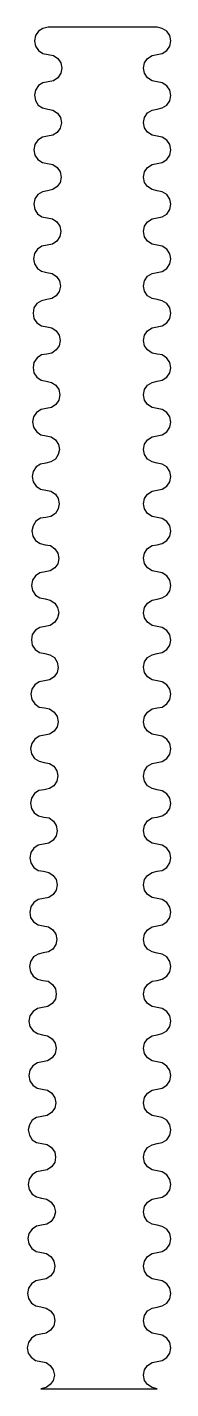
# Model space of a CAD drawing. Header units: inches. Extents: x 292 to 313, y -205 to -5.
import ezdxf

# ---------------------------------------------------------------- set-up
doc = ezdxf.new("R2010")
doc.units = ezdxf.units.IN
doc.header["$MEASUREMENT"] = 0
doc.layers.add('Capa 1', color=7, linetype='Continuous')

msp = doc.modelspace()

# ---------------------------------------------------------------- linework, layer by layer
at = {"layer": 'Capa 1', "color": 7, "lineweight": 25, "true_color": 0xffffff}
for points in [[(294.68, -5.29), (293.9, -5.46), (293.26, -5.89), (292.84, -6.52), (292.66, -7.3), (292.84, -8.08), (293.26, -8.71), (293.9, -9.13), (294.68, -9.31)], [(310.69, -5.29), (294.68, -5.29)], [(310.69, -9.31), (311.43, -9.13), (312.1, -8.71), (312.53, -8.08), (312.67, -7.3), (312.53, -6.52), (312.1, -5.89), (311.43, -5.46), (310.69, -5.29)], [(294.68, -9.31), (295.45, -9.45), (296.09, -9.87), (296.51, -10.54), (296.69, -11.32), (296.51, -12.06), (296.09, -12.73), (295.45, -13.16), (294.68, -13.3)], [(310.69, -13.3), (309.92, -13.16), (309.24, -12.73), (308.82, -12.06), (308.68, -11.32), (308.82, -10.54), (309.24, -9.87), (309.92, -9.45), (310.69, -9.31)], [(294.68, -13.3), (293.9, -13.44), (293.26, -13.86), (292.81, -14.53), (292.66, -15.27), (292.81, -16.05), (293.23, -16.72), (293.86, -17.14), (294.64, -17.32)], [(310.69, -17.32), (311.43, -17.14), (312.1, -16.72), (312.53, -16.08), (312.67, -15.31), (312.53, -14.53), (312.1, -13.9), (311.43, -13.47), (310.69, -13.3)], [(294.64, -17.32), (295.38, -17.46), (296.05, -17.92), (296.47, -18.55), (296.62, -19.33), (296.44, -20.1), (296.02, -20.74), (295.35, -21.16), (294.57, -21.3)], [(310.69, -21.3), (309.92, -21.16), (309.24, -20.7), (308.82, -20.07), (308.68, -19.29), (308.82, -18.55), (309.24, -17.88), (309.92, -17.46), (310.69, -17.32)], [(294.57, -21.3), (293.83, -21.45), (293.16, -21.9), (292.73, -22.54), (292.59, -23.32), (292.73, -24.06), (293.16, -24.73), (293.83, -25.15), (294.57, -25.29)], [(310.69, -25.29), (311.43, -25.15), (312.1, -24.73), (312.53, -24.06), (312.67, -23.32), (312.53, -22.54), (312.1, -21.9), (311.43, -21.45), (310.69, -21.3)], [(294.57, -25.29), (295.35, -25.47), (296.02, -25.89), (296.44, -26.53), (296.58, -27.3), (296.44, -28.08), (296.02, -28.71), (295.35, -29.14), (294.57, -29.31)], [(310.69, -29.31), (309.92, -29.14), (309.24, -28.71), (308.82, -28.08), (308.68, -27.3), (308.82, -26.53), (309.24, -25.89), (309.92, -25.47), (310.69, -25.29)], [(294.57, -29.31), (293.83, -29.45), (293.16, -29.88), (292.73, -30.51), (292.56, -31.29), (292.7, -32.06), (293.12, -32.7), (293.76, -33.16), (294.53, -33.3)], [(310.69, -33.3), (311.43, -33.16), (312.1, -32.73), (312.53, -32.06), (312.67, -31.29), (312.53, -30.55), (312.1, -29.88), (311.43, -29.45), (310.69, -29.31)], [(294.53, -33.3), (295.31, -33.44), (295.95, -33.9), (296.4, -34.53), (296.54, -35.31), (296.4, -36.05), (295.95, -36.72), (295.31, -37.14), (294.53, -37.29)], [(310.69, -37.32), (309.92, -37.14), (309.24, -36.72), (308.82, -36.09), (308.68, -35.31), (308.82, -34.53), (309.24, -33.9), (309.92, -33.44), (310.69, -33.3)], [(294.53, -37.29), (293.76, -37.46), (293.12, -37.88), (292.66, -38.52), (292.52, -39.3), (292.66, -40.04), (293.09, -40.71), (293.72, -41.13), (294.5, -41.31)], [(310.69, -41.31), (311.43, -41.17), (312.1, -40.71), (312.53, -40.07), (312.67, -39.3), (312.53, -38.56), (312.1, -37.88), (311.43, -37.46), (310.69, -37.32)], [(294.5, -41.31), (295.24, -41.45), (295.91, -41.91), (296.33, -42.54), (296.47, -43.32), (296.3, -44.09), (295.87, -44.73), (295.2, -45.15), (294.46, -45.29)], [(310.69, -45.29), (309.92, -45.15), (309.24, -44.73), (308.82, -44.06), (308.68, -43.32), (308.82, -42.54), (309.24, -41.87), (309.92, -41.45), (310.69, -41.31)], [(294.46, -45.29), (293.69, -45.47), (293.02, -45.89), (292.59, -46.53), (292.45, -47.3), (292.59, -48.08), (293.02, -48.72), (293.69, -49.14), (294.46, -49.31)], [(310.69, -49.31), (311.43, -49.14), (312.1, -48.72), (312.53, -48.08), (312.67, -47.3), (312.53, -46.53), (312.1, -45.89), (311.43, -45.47), (310.69, -45.29)], [(294.46, -49.31), (295.2, -49.46), (295.87, -49.88), (296.3, -50.55), (296.44, -51.29), (296.3, -52.07), (295.87, -52.7), (295.2, -53.16), (294.46, -53.3)], [(310.69, -53.3), (309.92, -53.16), (309.24, -52.7), (308.82, -52.07), (308.68, -51.29), (308.82, -50.55), (309.24, -49.88), (309.92, -49.46), (310.69, -49.31)], [(294.46, -53.3), (293.69, -53.44), (293.05, -53.87), (292.59, -54.54), (292.45, -55.28), (292.59, -56.05), (293.02, -56.69), (293.65, -57.15), (294.39, -57.29)], [(310.69, -57.29), (311.43, -57.15), (312.1, -56.72), (312.53, -56.05), (312.67, -55.31), (312.53, -54.54), (312.1, -53.9), (311.43, -53.44), (310.69, -53.3)], [(294.39, -57.29), (295.17, -57.46), (295.8, -57.89), (296.26, -58.52), (296.4, -59.3), (296.26, -60.07), (295.8, -60.71), (295.17, -61.13), (294.39, -61.31)], [(310.69, -61.31), (309.92, -61.17), (309.24, -60.71), (308.82, -60.07), (308.68, -59.3), (308.82, -58.52), (309.24, -57.89), (309.92, -57.46), (310.69, -57.29)], [(294.39, -61.31), (293.65, -61.45), (292.98, -61.87), (292.52, -62.51), (292.38, -63.28), (292.52, -64.06), (292.95, -64.7), (293.58, -65.15), (294.36, -65.3)], [(310.69, -65.3), (311.43, -65.15), (312.1, -64.73), (312.53, -64.06), (312.67, -63.32), (312.53, -62.54), (312.1, -61.87), (311.43, -61.45), (310.69, -61.31)], [(294.36, -65.3), (295.13, -65.47), (295.77, -65.9), (296.19, -66.57), (296.33, -67.34), (296.16, -68.08), (295.73, -68.72), (295.06, -69.14), (294.32, -69.32)], [(310.69, -69.32), (309.92, -69.14), (309.24, -68.72), (308.82, -68.08), (308.68, -67.31), (308.82, -66.53), (309.24, -65.9), (309.92, -65.47), (310.69, -65.3)], [(294.32, -69.32), (293.55, -69.46), (292.91, -69.88), (292.45, -70.55), (292.31, -71.29), (292.45, -72.07), (292.91, -72.7), (293.55, -73.16), (294.32, -73.3)], [(310.69, -73.3), (311.43, -73.16), (312.1, -72.7), (312.53, -72.07), (312.67, -71.29), (312.53, -70.55), (312.1, -69.88), (311.43, -69.46), (310.69, -69.32)], [(294.32, -73.3), (295.06, -73.44), (295.73, -73.9), (296.16, -74.54), (296.3, -75.31), (296.16, -76.06), (295.73, -76.73), (295.06, -77.15), (294.32, -77.29)], [(310.69, -77.29), (309.92, -77.15), (309.24, -76.73), (308.82, -76.06), (308.68, -75.31), (308.82, -74.54), (309.24, -73.9), (309.92, -73.44), (310.69, -73.3)], [(294.32, -77.29), (293.55, -77.43), (292.88, -77.85), (292.45, -78.52), (292.28, -79.27), (292.42, -80.04), (292.84, -80.71), (293.51, -81.14), (294.25, -81.31)], [(310.69, -81.31), (311.43, -81.14), (312.1, -80.71), (312.53, -80.08), (312.67, -79.3), (312.53, -78.52), (312.1, -77.89), (311.43, -77.47), (310.69, -77.29)], [(294.25, -81.31), (295.03, -81.45), (295.66, -81.91), (296.09, -82.55), (296.23, -83.32), (296.09, -84.1), (295.63, -84.73), (294.99, -85.16), (294.22, -85.3)], [(310.69, -85.3), (309.92, -85.16), (309.24, -84.73), (308.82, -84.06), (308.68, -83.29), (308.82, -82.55), (309.24, -81.88), (309.92, -81.45), (310.69, -81.31)], [(294.22, -85.3), (293.44, -85.44), (292.81, -85.9), (292.38, -86.53), (292.21, -87.31), (292.38, -88.05), (292.81, -88.72), (293.44, -89.14), (294.22, -89.28)], [(310.69, -89.32), (311.43, -89.14), (312.1, -88.72), (312.53, -88.09), (312.67, -87.31), (312.53, -86.53), (312.1, -85.9), (311.43, -85.44), (310.69, -85.3)], [(294.22, -89.28), (294.99, -89.46), (295.63, -89.88), (296.05, -90.52), (296.23, -91.3), (296.05, -92.07), (295.63, -92.71), (294.99, -93.17), (294.22, -93.31)], [(310.69, -93.31), (309.92, -93.17), (309.24, -92.71), (308.82, -92.07), (308.68, -91.3), (308.82, -90.55), (309.24, -89.88), (309.92, -89.46), (310.69, -89.32)], [(294.22, -93.31), (293.44, -93.45), (292.81, -93.87), (292.35, -94.51), (292.21, -95.28), (292.35, -96.06), (292.77, -96.69), (293.41, -97.15), (294.18, -97.29)], [(310.69, -97.29), (311.43, -97.15), (312.1, -96.73), (312.53, -96.06), (312.67, -95.32), (312.53, -94.54), (312.1, -93.91), (311.43, -93.45), (310.69, -93.31)], [(294.18, -97.29), (294.92, -97.47), (295.59, -97.89), (296.02, -98.56), (296.16, -99.34), (295.98, -100.08), (295.56, -100.71), (294.89, -101.17), (294.15, -101.31)], [(310.69, -101.31), (309.92, -101.14), (309.24, -100.71), (308.82, -100.08), (308.68, -99.3), (308.82, -98.53), (309.24, -97.89), (309.92, -97.47), (310.69, -97.29)], [(294.15, -101.31), (293.37, -101.46), (292.7, -101.88), (292.28, -102.55), (292.14, -103.29), (292.28, -104.07), (292.7, -104.7), (293.37, -105.16), (294.15, -105.3)], [(310.69, -105.3), (311.43, -105.16), (312.1, -104.7), (312.53, -104.07), (312.67, -103.29), (312.53, -102.55), (312.1, -101.88), (311.43, -101.46), (310.69, -101.31)], [(294.15, -105.3), (294.89, -105.44), (295.56, -105.9), (295.98, -106.54), (296.12, -107.31), (295.98, -108.05), (295.56, -108.72), (294.89, -109.15), (294.15, -109.29)], [(310.69, -109.29), (309.92, -109.15), (309.24, -108.72), (308.82, -108.05), (308.68, -107.31), (308.82, -106.54), (309.24, -105.9), (309.92, -105.44), (310.69, -105.3)], [(294.15, -109.29), (293.37, -109.43), (292.7, -109.89), (292.28, -110.52), (292.1, -111.26), (292.24, -112.04), (292.66, -112.71), (293.33, -113.13), (294.08, -113.31)], [(310.69, -113.31), (311.43, -113.17), (312.1, -112.71), (312.53, -112.07), (312.67, -111.3), (312.53, -110.52), (312.1, -109.89), (311.43, -109.46), (310.69, -109.29)], [(294.08, -113.31), (294.85, -113.45), (295.49, -113.87), (295.95, -114.54), (296.09, -115.28), (295.95, -116.06), (295.49, -116.73), (294.85, -117.15), (294.08, -117.3)], [(310.69, -117.3), (309.92, -117.15), (309.24, -116.73), (308.82, -116.06), (308.68, -115.32), (308.82, -114.54), (309.24, -113.87), (309.92, -113.45), (310.69, -113.31)], [(294.08, -117.3), (293.3, -117.44), (292.66, -117.86), (292.21, -118.53), (292.06, -119.27), (292.21, -120.05), (292.63, -120.68), (293.26, -121.14), (294.04, -121.32)], [(310.69, -121.32), (311.43, -121.14), (312.1, -120.72), (312.53, -120.08), (312.67, -119.31), (312.53, -118.53), (312.1, -117.89), (311.43, -117.47), (310.69, -117.3)], [(294.04, -121.32), (294.82, -121.46), (295.45, -121.92), (295.87, -122.55), (296.02, -123.33), (295.84, -124.1), (295.42, -124.74), (294.75, -125.16), (294.01, -125.3)], [(310.69, -125.3), (309.92, -125.16), (309.24, -124.7), (308.82, -124.07), (308.68, -123.29), (308.82, -122.55), (309.24, -121.88), (309.92, -121.46), (310.69, -121.32)], [(294.01, -125.3), (293.23, -125.44), (292.59, -125.9), (292.14, -126.54), (291.99, -127.31), (292.14, -128.05), (292.59, -128.73), (293.23, -129.15), (294.01, -129.29)], [(310.69, -129.29), (311.43, -129.15), (312.1, -128.73), (312.53, -128.05), (312.67, -127.31), (312.53, -126.54), (312.1, -125.9), (311.43, -125.44), (310.69, -125.3)], [(294.01, -129.29), (294.75, -129.47), (295.42, -129.89), (295.84, -130.52), (295.98, -131.3), (295.84, -132.08), (295.42, -132.71), (294.75, -133.14), (294.01, -133.31)], [(310.69, -133.31), (309.92, -133.14), (309.24, -132.71), (308.82, -132.08), (308.68, -131.3), (308.82, -130.52), (309.24, -129.89), (309.92, -129.47), (310.69, -129.29)], [(294.01, -133.31), (293.23, -133.45), (292.56, -133.88), (292.14, -134.51), (291.96, -135.29), (292.1, -136.06), (292.52, -136.7), (293.19, -137.16), (293.93, -137.3)], [(310.69, -137.3), (311.43, -137.16), (312.1, -136.73), (312.53, -136.06), (312.67, -135.29), (312.53, -134.55), (312.1, -133.88), (311.43, -133.45), (310.69, -133.31)], [(293.93, -137.3), (294.71, -137.44), (295.35, -137.9), (295.8, -138.53), (295.95, -139.31), (295.8, -140.05), (295.35, -140.72), (294.71, -141.14), (293.93, -141.28)], [(310.69, -141.32), (309.92, -141.14), (309.24, -140.72), (308.82, -140.08), (308.68, -139.31), (308.82, -138.53), (309.24, -137.9), (309.92, -137.44), (310.69, -137.3)], [(293.93, -141.28), (293.19, -141.46), (292.52, -141.88), (292.1, -142.52), (291.92, -143.29), (292.06, -144.04), (292.49, -144.71), (293.12, -145.13), (293.9, -145.31)], [(310.69, -145.31), (311.43, -145.16), (312.1, -144.71), (312.53, -144.07), (312.67, -143.29), (312.53, -142.55), (312.1, -141.88), (311.43, -141.46), (310.69, -141.32)], [(293.9, -145.31), (294.68, -145.45), (295.31, -145.91), (295.73, -146.54), (295.87, -147.32), (295.73, -148.09), (295.27, -148.73), (294.64, -149.15), (293.86, -149.29)], [(310.69, -149.29), (309.92, -149.15), (309.24, -148.73), (308.82, -148.06), (308.68, -147.32), (308.82, -146.54), (309.24, -145.91), (309.92, -145.45), (310.69, -145.31)], [(293.86, -149.29), (293.09, -149.47), (292.45, -149.89), (291.99, -150.53), (291.85, -151.3), (291.99, -152.08), (292.45, -152.71), (293.09, -153.14), (293.86, -153.31)], [(310.69, -153.31), (311.43, -153.14), (312.1, -152.71), (312.53, -152.08), (312.67, -151.3), (312.53, -150.53), (312.1, -149.89), (311.43, -149.47), (310.69, -149.29)], [(293.86, -153.31), (294.6, -153.45), (295.27, -153.88), (295.7, -154.55), (295.84, -155.29), (295.7, -156.07), (295.27, -156.7), (294.6, -157.16), (293.86, -157.3)], [(310.69, -157.3), (309.92, -157.16), (309.24, -156.7), (308.82, -156.07), (308.68, -155.29), (308.82, -154.55), (309.24, -153.88), (309.92, -153.45), (310.69, -153.31)], [(293.86, -157.3), (293.09, -157.44), (292.42, -157.86), (291.99, -158.5), (291.82, -159.28), (291.99, -160.05), (292.42, -160.69), (293.05, -161.15), (293.79, -161.29)], [(310.69, -161.29), (311.43, -161.15), (312.1, -160.72), (312.53, -160.05), (312.67, -159.31), (312.53, -158.54), (312.1, -157.9), (311.43, -157.44), (310.69, -157.3)], [(293.79, -161.29), (294.57, -161.46), (295.2, -161.89), (295.63, -162.56), (295.8, -163.33), (295.63, -164.07), (295.17, -164.74), (294.53, -165.17), (293.76, -165.31)], [(310.69, -165.31), (309.92, -165.17), (309.24, -164.71), (308.82, -164.07), (308.68, -163.3), (308.82, -162.52), (309.24, -161.89), (309.92, -161.46), (310.69, -161.29)], [(293.76, -165.31), (292.98, -165.45), (292.35, -165.87), (291.92, -166.54), (291.75, -167.28), (291.92, -168.06), (292.35, -168.73), (292.98, -169.15), (293.76, -169.29)], [(310.69, -169.29), (311.43, -169.15), (312.1, -168.73), (312.53, -168.06), (312.67, -167.32), (312.53, -166.54), (312.1, -165.87), (311.43, -165.45), (310.69, -165.31)], [(293.76, -169.29), (294.53, -169.44), (295.17, -169.89), (295.63, -170.53), (295.77, -171.31), (295.63, -172.08), (295.17, -172.72), (294.53, -173.14), (293.76, -173.32)], [(310.69, -173.32), (309.92, -173.14), (309.24, -172.72), (308.82, -172.08), (308.68, -171.31), (308.82, -170.53), (309.24, -169.89), (309.92, -169.47), (310.69, -169.29)], [(293.76, -173.32), (292.98, -173.46), (292.35, -173.88), (291.89, -174.52), (291.75, -175.29), (291.89, -176.03), (292.31, -176.7), (292.95, -177.13), (293.72, -177.3)], [(310.69, -177.3), (311.43, -177.16), (312.1, -176.7), (312.53, -176.07), (312.67, -175.29), (312.53, -174.55), (312.1, -173.88), (311.43, -173.46), (310.69, -173.32)], [(293.72, -177.3), (294.5, -177.44), (295.13, -177.9), (295.56, -178.54), (295.73, -179.31), (295.56, -180.05), (295.13, -180.72), (294.5, -181.15), (293.72, -181.29)], [(310.69, -181.29), (309.92, -181.15), (309.24, -180.72), (308.82, -180.05), (308.68, -179.31), (308.82, -178.54), (309.24, -177.9), (309.92, -177.44), (310.69, -177.3)], [(293.72, -181.29), (292.95, -181.43), (292.31, -181.85), (291.85, -182.52), (291.71, -183.26), (291.85, -184.04), (292.28, -184.71), (292.91, -185.13), (293.69, -185.31)], [(310.69, -185.31), (311.43, -185.13), (312.1, -184.71), (312.53, -184.08), (312.67, -183.3), (312.53, -182.52), (312.1, -181.89), (311.43, -181.47), (310.69, -181.29)], [(293.69, -185.31), (294.43, -185.45), (295.1, -185.91), (295.52, -186.55), (295.66, -187.32), (295.49, -188.1), (295.06, -188.73), (294.39, -189.16), (293.62, -189.3)], [(310.69, -189.3), (309.92, -189.16), (309.24, -188.73), (308.82, -188.06), (308.68, -187.29), (308.82, -186.55), (309.24, -185.88), (309.92, -185.45), (310.69, -185.31)], [(293.62, -189.3), (292.88, -189.44), (292.21, -189.9), (291.78, -190.53), (291.64, -191.31), (291.78, -192.05), (292.21, -192.72), (292.88, -193.14), (293.62, -193.28)], [(310.69, -193.32), (311.43, -193.14), (312.1, -192.72), (312.53, -192.08), (312.67, -191.31), (312.53, -190.53), (312.1, -189.9), (311.43, -189.44), (310.69, -189.3)], [(293.62, -193.28), (294.39, -193.46), (295.03, -193.88), (295.49, -194.52), (295.63, -195.29), (295.49, -196.07), (295.03, -196.71), (294.39, -197.16), (293.62, -197.31)], [(310.69, -197.31), (309.92, -197.16), (309.24, -196.71), (308.82, -196.07), (308.68, -195.29), (308.82, -194.55), (309.24, -193.88), (309.92, -193.46), (310.69, -193.32)], [(293.62, -197.31), (292.88, -197.45), (292.21, -197.87), (291.78, -198.5), (291.61, -199.28), (291.75, -200.06), (292.17, -200.69), (292.81, -201.15), (293.58, -201.29)], [(310.69, -201.29), (311.43, -201.15), (312.1, -200.73), (312.53, -200.06), (312.67, -199.32), (312.53, -198.54), (312.1, -197.9), (311.43, -197.45), (310.69, -197.31)], [(293.58, -201.29), (294.36, -201.47), (294.99, -201.89), (295.42, -202.53), (295.59, -203.3), (295.42, -204.08), (294.99, -204.71), (294.36, -205.14), (293.58, -205.31)], [(310.69, -205.31), (309.92, -205.14), (309.24, -204.71), (308.82, -204.08), (308.68, -203.3), (308.82, -202.53), (309.24, -201.89), (309.92, -201.47), (310.69, -201.29)], [(293.58, -205.31), (310.69, -205.31)]]:
    msp.add_lwpolyline(points, dxfattribs=at)

doc.saveas('drawing.dxf')
